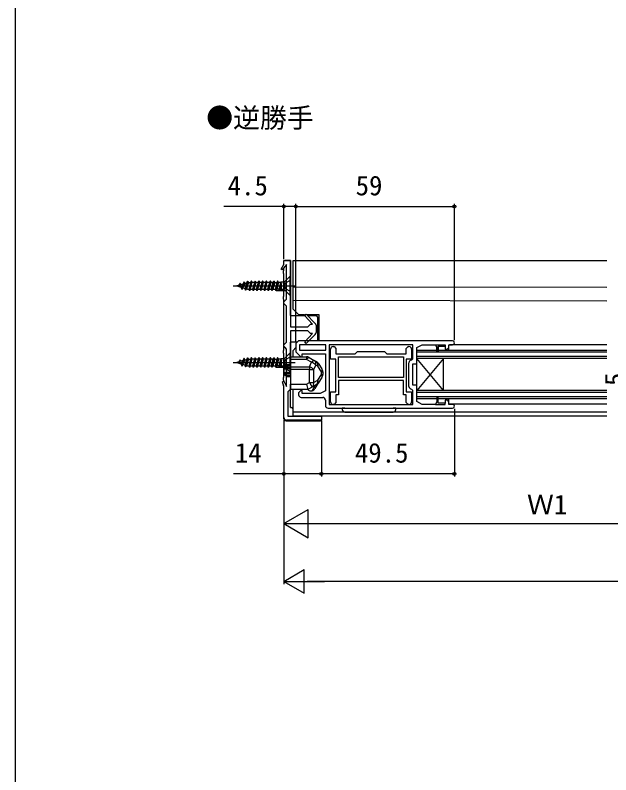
# Model space of a CAD drawing. Units: millimetres, scale not verified. Extents: x -438 to 438, y -652 to 648.
# Drawn here: x -437.5 to -215.8, y 11.5 to 294.3 of the extents above; entities that cross this region are included whole.
import ezdxf
from ezdxf.enums import TextEntityAlignment as Align

# ---------------------------------------------------------------- set-up
doc = ezdxf.new("R2010")
doc.units = ezdxf.units.MM
doc.header["$LTSCALE"] = 4
for name, color, linetype in [('0-1_USER1', 3, 'Continuous'), ('0-2_YKK_11', 7, 'Continuous'), ('0-3_YKK_12', 2, 'Continuous'), ('0-4_YKK_13', 4, 'Continuous'), ('0-6_YKK_D', 6, 'Continuous'), ('0-7_YKK_ZWAK', 7, 'Continuous')]:
    doc.layers.add(name, color=color, linetype=linetype)
doc.styles.add('ＭＳ ゴシック', font='')
doc.styles.get('ＭＳ ゴシック').set_extended_font_data('MS Gothic')

msp = doc.modelspace()

# ---------------------------------------------------------------- linework, layer by layer
at = {"layer": '0-2_YKK_11'}
for p, q in [((-325.5, 178.841), (-325.5, 176.159)), ((-290.9, 156.101), (-290.9, 164.901)), ((-331, 152.001), (-323, 152.001)), ((-322, 151.001), (-322, 149.001)), ((-321, 148.001), (-274.7, 148.001))]:
    msp.add_line(p, q, dxfattribs=at)
for points in [[(-337.5, 144.5), (-337.5, 156), (-337.998, 157.809), (-337.541, 157.989), (-336.5, 156), (-336.5, 170), (-337, 170.5), (-337.5, 171), (-337.5, 171.5), (-337, 172), (-336.5, 172.5), (-336.5, 186), (-337, 186.5), (-337.5, 187), (-337.5, 187.5), (-337, 188), (-336.5, 188.5), (-336.5, 201.5), (-338.064, 199.482), (-338.477, 199.756), (-337.5, 201.5), (-337.5, 203), (-335, 203)], [(-335, 203), (-335, 178.25), (-328.5, 178.25), (-328, 178.75), (-327.5, 179.25), (-326.782, 179.25), (-329.696, 182.381), (-329.118, 182.934), (-325.787, 179.542)], [(-325.787, 175.458), (-329.118, 172.066), (-329.696, 172.619), (-326.782, 175.75), (-327.5, 175.75), (-328, 176.25), (-328.5, 176.75), (-335, 176.75), (-335, 155), (-335.5, 154.5), (-336, 154), (-336, 145), (-323.5, 145), (-323.5, 143.5), (-336.5, 143.5)], [(-274.7, 173.001), (-332, 173.001), (-333, 172.001), (-333, 168.901), (-331.2, 167.101), (-330.6, 167.101), (-330.6, 168.201), (-322, 168.201), (-322, 154.401), (-324, 153.401), (-330.6, 153.401), (-330.6, 154.501), (-331.2, 154.501), (-332, 153.701), (-332, 153.001)], [(-289.4, 171.601), (-320.6, 171.601), (-320.6, 149.401), (-289.4, 149.401), (-289.4, 154.601), (-289.9, 155.101)], [(-320.1, 150.395), (-320.1, 154.095), (-318.1, 154.095), (-318.1, 166.195), (-320.1, 166.195), (-320.1, 169.895)], [(-319.1, 170.895), (-318.8, 170.895), (-318.1, 170.195), (-318.1, 168.195), (-310.9, 168.195), (-310, 169.095), (-300, 169.095), (-299.1, 168.195), (-291.9, 168.195), (-291.9, 170.195), (-291.2, 170.895), (-290.9, 170.895)], [(-289.9, 169.895), (-289.9, 166.195), (-291.9, 166.195), (-291.9, 154.095), (-289.9, 154.095), (-289.9, 150.395)], [(-289.9, 165.901), (-289.4, 166.401), (-289.4, 171.601)], [(-277, 151.001), (-277.4, 151.001), (-277.4, 149.901), (-280, 149.901), (-280, 152.001), (-280.5, 152.001), (-280.5, 150.401), (-281, 149.401), (-286, 149.401), (-288, 150.401), (-288, 156.501), (-289.5, 156.501), (-289.5, 164.501), (-288, 164.501), (-288, 170.601), (-286, 171.601), (-281, 171.601), (-280.5, 170.601), (-280.5, 169.001), (-280, 169.001), (-280, 171.101), (-277.4, 171.101), (-277.4, 170.001), (-277, 170.001)], [(-276, 171.001), (-276, 171.601), (-274.7, 171.601)], [(-292.9, 158.295), (-317.1, 158.295), (-317.1, 152.895), (-318.1, 152.895), (-318.1, 150.095), (-318.8, 149.395), (-319.1, 149.395)], [(-290.9, 149.395), (-291.2, 149.395), (-291.9, 150.095), (-291.9, 152.895), (-292.9, 152.895), (-292.9, 158.295)], [(-274.7, 149.401), (-276, 149.401), (-276, 150.001)]]:
    msp.add_lwpolyline(points, dxfattribs=at)
for points in [[(-321.8, 171.601), (-331.6, 171.601), (-331.6, 169.601), (-321.8, 169.601)], [(-281, 171.601), (-277.4, 171.601), (-277.4, 171.101), (-280, 171.101), (-280, 169.001), (-280.5, 169.001), (-280.5, 170.601)], [(-317.1, 167.095), (-292.9, 167.095), (-292.9, 159.395), (-317.1, 159.395)], [(-281, 149.401), (-277.4, 149.401), (-277.4, 149.901), (-280, 149.901), (-280, 152.001), (-280.5, 152.001), (-280.5, 150.401)]]:
    msp.add_lwpolyline(points, close=True, dxfattribs=at)
for centre, radius, start, end in [((-326.5, 178.841), 1, 359.99997, 44.48424), ((-326.5, 176.159), 1, 315.51576, 0.00003), ((-274.7, 172.301), 0.7, 269.99999, 90.00001), ((-319.1, 169.895), 1, 90.00001, 179.99999), ((-290.9, 169.895), 1, 0.00001, 89.99999), ((-277, 171.001), 1, 270.00001, 359.99999), ((-289.9, 164.901), 1, 90.00001, 179.99999), ((-289.9, 156.101), 1, 180.00001, 269.99999), ((-331, 153.001), 1, 180.00001, 269.99999), ((-323, 151.001), 1, 0.00001, 89.99999), ((-319.1, 150.395), 1, 180.00001, 269.99999), ((-290.9, 150.395), 1, 270.00001, 359.99999), ((-277, 150.001), 1, 0.00001, 89.99999), ((-321, 149.001), 1, 180.00001, 269.99999), ((-274.7, 148.701), 0.7, 269.99999, 90.00001), ((-336.5, 144.5), 1, 180.00001, 269.99999)]:
    msp.add_arc(centre, radius, start, end, dxfattribs=at)
at = {"layer": '0-3_YKK_12'}
for p, q in [((-334, 203), (-217.25, 203)), ((-334, 184.8), (-334, 203)), ((-334, 193.158), (-217.25, 192.979)), ((-334, 188.172), (-217.25, 187.995)), ((-332, 182.8), (-334, 184.8)), ((-332, 182.8), (-329.771, 182.8)), ((-333, 170.5), (-334, 169.5)), ((-276, 169.501), (-276, 171.101)), ((-217.25, 171.501), (-275.8, 171.501)), ((-334, 167.1), (-334, 169.5)), ((-217.25, 169.501), (-288, 169.501)), ((-288, 151.501), (-288, 169.501)), ((-217.25, 168.801), (-288, 168.801)), ((-217.25, 167.201), (-288, 167.201)), ((-217.25, 166.501), (-288, 166.501)), ((-278, 154.501), (-288, 166.501)), ((-278, 166.501), (-288, 154.501)), ((-278, 154.501), (-278, 166.501)), ((-334, 145), (-334, 154.9)), ((-217.25, 154.501), (-288, 154.501)), ((-217.25, 153.801), (-288, 153.801)), ((-217.25, 152.201), (-288, 152.201)), ((-217.25, 151.501), (-288, 151.501)), ((-276, 150.014), (-276.001, 151.501)), ((-217.25, 149.501), (-275.8, 149.501)), ((-217.25, 146.5), (-334, 146.5)), ((-217.25, 145), (-324.076, 145))]:
    msp.add_line(p, q, dxfattribs=at)
msp.add_lwpolyline([(-328.987, 182.8), (-324.5, 182.8), (-324.5, 173.001)], dxfattribs=at)
at = {"layer": '0-4_YKK_13'}
for p, q in [((-337.6, 202.5), (-337.6, 201.322)), ((-335, 203), (-337.1, 203)), ((-335, 182.5), (-335, 203)), ((-337.6, 200.081), (-337.6, 199.1)), ((-337.6, 198.1), (-337.6, 199.1)), ((-337.6, 198.1), (-337.6, 189.6)), ((-351, 195.25), (-351.7, 191.869)), ((-351.6, 191.869), (-350.9, 195.25)), ((-337.116, 195.134), (-335.25, 197)), ((-356.347, 193.5), (-333.212, 193.5)), ((-352.785, 194.177), (-353.485, 193.037)), ((-352.4, 194.917), (-353.1, 192.297)), ((-352.3, 194.917), (-353, 192.297)), ((-352.035, 194.407), (-352.735, 192.807)), ((-350.635, 194.74), (-351.335, 192.379)), ((-339.435, 194.74), (-340.135, 192.26)), ((-338.665, 194.74), (-339.365, 192.26)), ((-338.582, 194.9), (-339.119, 191.786)), ((-338.35, 193.622), (-338.735, 192.26)), ((-337.35, 192.1), (-337.35, 194.9)), ((-350.825, 192.26), (-350.565, 192.26)), ((-350.2, 191.75), (-350.3, 191.75)), ((-349.935, 192.26), (-349.165, 192.26)), ((-348.8, 191.75), (-348.9, 191.75)), ((-348.535, 192.26), (-347.765, 192.26)), ((-347.4, 191.75), (-347.5, 191.75)), ((-347.135, 192.26), (-346.365, 192.26)), ((-346, 191.75), (-346.1, 191.75)), ((-345.735, 192.26), (-344.965, 192.26)), ((-344.6, 191.75), (-344.7, 191.75)), ((-344.335, 192.26), (-343.565, 192.26)), ((-343.2, 191.75), (-343.3, 191.75)), ((-342.935, 192.26), (-342.165, 192.26)), ((-341.8, 191.75), (-341.9, 191.75)), ((-341.535, 192.26), (-340.765, 192.26)), ((-340.4, 191.75), (-340.5, 191.75)), ((-340.294, 191.75), (-337.165, 191.75)), ((-337.6, 188.6), (-337.6, 189.6)), ((-335.25, 190), (-337.116, 191.866)), ((-337.6, 188.6), (-337.6, 169.4)), ((-335, 182.5), (-329.771, 182.5)), ((-328.692, 182.5), (-325.5, 182.5)), ((-325, 182), (-325, 179.293)), ((-325, 179.293), (-325, 175.707)), ((-325, 175.707), (-325, 173.001)), ((-335, 167.101), (-335, 172.5)), ((-332.501, 172.5), (-335, 172.5)), ((-337.6, 168.4), (-337.6, 169.4)), ((-337.6, 168.4), (-337.6, 159.4)), ((-337.116, 166.634), (-335.25, 168.5)), ((-335, 167.101), (-329.031, 167.101)), ((-335, 166.124), (-335, 167.101)), ((-329.031, 167.101), (-329.031, 166.124)), ((-356.347, 165), (-333.212, 165)), ((-352.785, 165.677), (-353.485, 164.537)), ((-352.4, 166.417), (-353.1, 163.797)), ((-352.3, 166.417), (-353, 163.797)), ((-352.035, 165.907), (-352.735, 164.307)), ((-351, 166.75), (-351.7, 163.369)), ((-351.6, 163.369), (-350.9, 166.75)), ((-350.635, 166.24), (-351.335, 163.879)), ((-339.435, 166.24), (-340.135, 163.76)), ((-338.665, 166.24), (-339.365, 163.76)), ((-338.582, 166.4), (-339.119, 163.286)), ((-338.35, 165.122), (-338.735, 163.76)), ((-337.35, 163.6), (-337.35, 166.4)), ((-335, 164.051), (-336.284, 164.051)), ((-336.284, 164.051), (-336.284, 163.838)), ((-329.031, 166.124), (-335, 166.124)), ((-327.161, 165.055), (-329.031, 166.124)), ((-325.599, 164.032), (-326.4, 162.351)), ((-324.84, 163.599), (-325.599, 164.032)), ((-324.738, 164.708), (-323.336, 162.605)), ((-350.825, 163.76), (-350.565, 163.76)), ((-350.2, 163.25), (-350.3, 163.25)), ((-349.935, 163.76), (-349.165, 163.76)), ((-348.8, 163.25), (-348.9, 163.25)), ((-348.535, 163.76), (-347.765, 163.76)), ((-347.4, 163.25), (-347.5, 163.25)), ((-347.135, 163.76), (-346.365, 163.76)), ((-346, 163.25), (-346.1, 163.25)), ((-345.735, 163.76), (-344.965, 163.76)), ((-344.6, 163.25), (-344.7, 163.25)), ((-344.335, 163.76), (-343.565, 163.76)), ((-343.2, 163.25), (-343.3, 163.25)), ((-342.935, 163.76), (-342.165, 163.76)), ((-341.8, 163.25), (-341.9, 163.25)), ((-341.535, 163.76), (-340.765, 163.76)), ((-340.4, 163.25), (-340.5, 163.25)), ((-340.294, 163.25), (-337.165, 163.25)), ((-336.434, 163.901), (-337.3, 163.401)), ((-336.434, 163.755), (-337.3, 163.2)), ((-337.3, 163.2), (-337.3, 163.401)), ((-337.3, 163.151), (-337.3, 163.2)), ((-337.3, 162.651), (-337.3, 163.151)), ((-337.3, 163.151), (-335, 163.151)), ((-335.25, 161.5), (-337.116, 163.366)), ((-336.434, 163.901), (-336.434, 163.755)), ((-335, 163.755), (-336.434, 163.755)), ((-336.434, 162.651), (-336.434, 161.151)), ((-335, 162.651), (-336.434, 162.651)), ((-336.284, 163.838), (-335, 163.838)), ((-335, 162.351), (-335, 156.901)), ((-327.961, 162.351), (-335, 162.351)), ((-327.961, 163.374), (-327.961, 162.351)), ((-323.438, 161.496), (-324.84, 163.599)), ((-323.438, 160.507), (-323.438, 161.496)), ((-323.438, 161.496), (-323, 161.496)), ((-323, 161.496), (-323, 160.507)), ((-337.6, 158.4), (-337.6, 159.4)), ((-337.6, 158.4), (-337.6, 158.05)), ((-336.434, 161.151), (-337.3, 161.151)), ((-337.3, 160.651), (-337.3, 161.151)), ((-337.3, 160.602), (-337.3, 160.651)), ((-335, 160.651), (-337.3, 160.651)), ((-337.3, 160.602), (-336.434, 160.047)), ((-337.3, 160.401), (-337.3, 160.602)), ((-337.3, 160.401), (-336.434, 159.901)), ((-335, 161.151), (-336.434, 161.151)), ((-335, 160.047), (-336.434, 160.047)), ((-336.434, 160.047), (-336.434, 159.901)), ((-336.284, 159.965), (-335, 159.965)), ((-336.284, 159.965), (-336.284, 159.751)), ((-336.284, 159.751), (-335, 159.751)), ((-326.4, 157.513), (-324.84, 158.403)), ((-324.84, 158.403), (-323.438, 160.507)), ((-323.336, 159.397), (-324.738, 157.294)), ((-323.438, 160.507), (-323, 160.507)), ((-337.6, 156.363), (-337.6, 144.298)), ((-335, 156.901), (-329.031, 156.901)), ((-329.031, 156.901), (-327.961, 157.513)), ((-326.969, 155.776), (-328.5, 154.901)), ((-327.961, 157.513), (-326.4, 157.513)), ((-327.961, 157.513), (-326.969, 155.776)), ((-326.987, 154.46), (-325.861, 156.409)), ((-325.41, 156.667), (-326.969, 155.776)), ((-324.885, 157.101), (-325.892, 155.355)), ((-335, 148.2), (-335, 154.901)), ((-327.499, 154.401), (-327.199, 154.401)), ((-335, 148.2), (-334.6, 148.2)), ((-334.1, 147.7), (-334.1, 145.2)), ((-315.75, 148.001), (-315.721, 147.449)), ((-314.752, 148.001), (-315.75, 148.001)), ((-314.752, 148.001), (-296.749, 148.001)), ((-334.1, 145.2), (-334.1, 145)), ((-323.801, 145), (-334.1, 145)), ((-323.3, 143.799), (-323.3, 144.5)), ((-314.723, 146.501), (-296.778, 146.501)), ((-336.602, 143.3), (-323.799, 143.3))]:
    msp.add_line(p, q, dxfattribs=at)
for points in [[(-351.296, 194.632), (-352.035, 194.407), (-352.3, 194.917), (-352.4, 194.917), (-352.785, 194.177), (-355, 193.5), (-353.485, 193.037), (-353.1, 192.297), (-353, 192.297), (-352.735, 192.807), (-351.884, 192.547), (-351.265, 194.74), (-351, 195.25), (-350.9, 195.25), (-350.635, 194.74), (-349.865, 194.74)], [(-348.465, 194.74), (-349.235, 194.74), (-349.5, 195.25), (-349.6, 195.25), (-349.865, 194.74), (-350.565, 192.26), (-350.3, 191.75), (-349.6, 195.25)], [(-349.5, 195.25), (-350.2, 191.75), (-349.935, 192.26), (-349.235, 194.74)], [(-347.065, 194.74), (-347.835, 194.74), (-348.1, 195.25), (-348.2, 195.25), (-348.465, 194.74), (-349.165, 192.26), (-348.9, 191.75), (-348.2, 195.25)], [(-348.1, 195.25), (-348.8, 191.75), (-348.535, 192.26), (-347.835, 194.74)], [(-345.665, 194.74), (-346.435, 194.74), (-346.7, 195.25), (-346.8, 195.25), (-347.065, 194.74), (-347.765, 192.26), (-347.5, 191.75), (-346.8, 195.25)], [(-346.7, 195.25), (-347.4, 191.75), (-347.135, 192.26), (-346.435, 194.74)], [(-344.265, 194.74), (-345.035, 194.74), (-345.3, 195.25), (-345.4, 195.25), (-345.665, 194.74), (-346.365, 192.26), (-346.1, 191.75), (-345.4, 195.25)], [(-345.3, 195.25), (-346, 191.75), (-345.735, 192.26), (-345.035, 194.74)], [(-342.865, 194.74), (-343.635, 194.74), (-343.9, 195.25), (-344, 195.25), (-344.265, 194.74), (-344.965, 192.26), (-344.7, 191.75), (-344, 195.25)], [(-343.9, 195.25), (-344.6, 191.75), (-344.335, 192.26), (-343.635, 194.74)], [(-341.465, 194.74), (-342.235, 194.74), (-342.5, 195.25), (-342.6, 195.25), (-342.865, 194.74), (-343.565, 192.26), (-343.3, 191.75), (-342.6, 195.25)], [(-342.5, 195.25), (-343.2, 191.75), (-342.935, 192.26), (-342.235, 194.74)], [(-340.835, 194.74), (-341.535, 192.26), (-341.8, 191.75), (-341.1, 195.25), (-341.2, 195.25), (-341.9, 191.75), (-342.165, 192.26), (-341.465, 194.74), (-341.2, 195.25)], [(-341.1, 195.25), (-340.835, 194.74), (-340.065, 194.74)], [(-337.681, 194.9), (-338.582, 194.9), (-338.665, 194.74), (-339.435, 194.74), (-339.7, 195.25), (-339.8, 195.25), (-340.065, 194.74), (-340.765, 192.26), (-340.5, 191.75), (-339.8, 195.25)], [(-338.946, 191.855), (-339.119, 191.786), (-339.365, 192.26), (-340.135, 192.26), (-340.4, 191.75), (-339.7, 195.25)], [(-335, 191.4), (-336.915, 192.355), (-337.201, 193.5), (-336.915, 194.645), (-335, 195.6)], [(-353.435, 193.979), (-353.7, 194.489), (-353.8, 194.489), (-354.185, 193.749)], [(-351.058, 192.295), (-351.335, 192.379), (-351.6, 191.869), (-351.7, 191.869), (-351.884, 192.547)], [(-337.681, 192.1), (-338.258, 192.1), (-338.35, 192.26), (-338.35, 194.44), (-338.946, 191.855), (-338.735, 192.26), (-338.35, 192.26)], [(-335, 162.9), (-336.915, 163.855), (-337.201, 165), (-336.915, 166.145), (-335, 167.1)], [(-328.039, 166.838), (-328.116, 166.86), (-328.212, 166.848), (-328.323, 166.803), (-328.447, 166.725), (-328.583, 166.616), (-328.728, 166.477), (-328.878, 166.312), (-329.031, 166.124)], [(-328.039, 166.838), (-326.168, 165.769), (-325.41, 165.335)], [(-351.296, 166.132), (-352.035, 165.907), (-352.3, 166.417), (-352.4, 166.417), (-352.785, 165.677), (-355, 165), (-353.485, 164.537), (-353.1, 163.797), (-353, 163.797), (-352.735, 164.307), (-351.884, 164.047), (-351.265, 166.24), (-351, 166.75), (-350.9, 166.75), (-350.635, 166.24), (-349.865, 166.24)], [(-353.435, 165.479), (-353.7, 165.989), (-353.8, 165.989), (-354.185, 165.249)], [(-351.058, 163.795), (-351.335, 163.879), (-351.6, 163.369), (-351.7, 163.369), (-351.884, 164.047)], [(-348.465, 166.24), (-349.235, 166.24), (-349.5, 166.75), (-349.6, 166.75), (-349.865, 166.24), (-350.565, 163.76), (-350.3, 163.25), (-349.6, 166.75)], [(-349.5, 166.75), (-350.2, 163.25), (-349.935, 163.76), (-349.235, 166.24)], [(-347.065, 166.24), (-347.835, 166.24), (-348.1, 166.75), (-348.2, 166.75), (-348.465, 166.24), (-349.165, 163.76), (-348.9, 163.25), (-348.2, 166.75)], [(-348.1, 166.75), (-348.8, 163.25), (-348.535, 163.76), (-347.835, 166.24)], [(-345.665, 166.24), (-346.435, 166.24), (-346.7, 166.75), (-346.8, 166.75), (-347.065, 166.24), (-347.765, 163.76), (-347.5, 163.25), (-346.8, 166.75)], [(-346.7, 166.75), (-347.4, 163.25), (-347.135, 163.76), (-346.435, 166.24)], [(-344.265, 166.24), (-345.035, 166.24), (-345.3, 166.75), (-345.4, 166.75), (-345.665, 166.24), (-346.365, 163.76), (-346.1, 163.25), (-345.4, 166.75)], [(-345.3, 166.75), (-346, 163.25), (-345.735, 163.76), (-345.035, 166.24)], [(-342.865, 166.24), (-343.635, 166.24), (-343.9, 166.75), (-344, 166.75), (-344.265, 166.24), (-344.965, 163.76), (-344.7, 163.25), (-344, 166.75)], [(-343.9, 166.75), (-344.6, 163.25), (-344.335, 163.76), (-343.635, 166.24)], [(-341.465, 166.24), (-342.235, 166.24), (-342.5, 166.75), (-342.6, 166.75), (-342.865, 166.24), (-343.565, 163.76), (-343.3, 163.25), (-342.6, 166.75)], [(-342.5, 166.75), (-343.2, 163.25), (-342.935, 163.76), (-342.235, 166.24)], [(-340.835, 166.24), (-341.535, 163.76), (-341.8, 163.25), (-341.1, 166.75), (-341.2, 166.75), (-341.9, 163.25), (-342.165, 163.76), (-341.465, 166.24), (-341.2, 166.75)], [(-341.1, 166.75), (-340.835, 166.24), (-340.065, 166.24)], [(-337.681, 166.4), (-338.582, 166.4), (-338.665, 166.24), (-339.435, 166.24), (-339.7, 166.75), (-339.8, 166.75), (-340.065, 166.24), (-340.765, 163.76), (-340.5, 163.25), (-339.8, 166.75)], [(-338.946, 163.355), (-339.119, 163.286), (-339.365, 163.76), (-340.135, 163.76), (-340.4, 163.25), (-339.7, 166.75)], [(-337.681, 163.6), (-338.258, 163.6), (-338.35, 163.76), (-338.35, 165.94), (-338.946, 163.355), (-338.735, 163.76), (-338.35, 163.76)], [(-335, 162.351), (-335, 163.374), (-335, 166.124)], [(-335, 163.374), (-327.961, 163.374), (-327.161, 165.055)], [(-326.168, 165.769), (-326.246, 165.791), (-326.341, 165.779), (-326.452, 165.734), (-326.577, 165.656), (-326.713, 165.547), (-326.857, 165.408), (-327.007, 165.243), (-327.161, 165.055)], [(-337.3, 161.151), (-337.3, 162.651), (-336.434, 162.651)], [(-336.284, 163.838), (-336.312, 163.839), (-336.336, 163.842), (-336.368, 163.85), (-336.402, 163.864), (-336.432, 163.892), (-336.434, 163.901)], [(-327.961, 157.513), (-327.961, 162.351), (-326.4, 162.351), (-326.4, 157.513)], [(-336.434, 159.901), (-336.422, 159.924), (-336.406, 159.936), (-336.364, 159.954), (-336.338, 159.96), (-336.306, 159.964), (-336.284, 159.965)], [(-329.031, 156.901), (-328.5, 154.901), (-335, 154.901), (-335, 156.901)], [(-295.779, 147.449), (-295.75, 148.001), (-296.749, 148.001)]]:
    msp.add_lwpolyline(points, dxfattribs=at)
for points in [[(-335.25, 190), (-335, 190), (-335, 197), (-335.25, 197)], [(-335.25, 161.5), (-335, 161.5), (-335, 168.5), (-335.25, 168.5)]]:
    msp.add_lwpolyline(points, close=True, dxfattribs=at)
for centre, radius, start, end in [((-337.1, 202.5), 0.5, 90, 180), ((-337.681, 195.7), 0.8, 270.00002, 315.00001), ((-350.825, 193.06), 0.8, 253.00002, 270.00002), ((-337.681, 191.3), 0.8, 45.00001, 90), ((-325.5, 182), 0.5, 0, 90), ((-329.031, 165.101), 2, 60.25512, 90), ((-337.681, 167.2), 0.8, 270.00002, 315.00001), ((-336.284, 163.901), 0.15, 90, 180), ((-328.307, 161.602), 3.638, 41.90744, 71.64145), ((-327.068, 164.512), 1.546, 341.91504, 54.39753), ((-326.31, 164.079), 1.546, 341.91504, 54.39753), ((-326.402, 163.599), 2, 33.69007, 60.25512), ((-325.686, 164.236), 1.059, 322.99219, 26.46445), ((-350.825, 164.56), 0.8, 253.00002, 270.00002), ((-337.681, 162.8), 0.8, 45.00001, 90), ((-329.107, 159.921), 3.638, 41.90744, 71.64145), ((-324.284, 162.133), 1.059, 322.99219, 26.46445), ((-325, 161.496), 2, 0, 33.69007), ((-336.284, 159.901), 0.15, 180, 270), ((-326.31, 157.924), 1.546, 305.60247, 18.08496), ((-325.686, 157.766), 1.059, 333.53555, 37.00781), ((-324.284, 159.869), 1.059, 333.53555, 37.00781), ((-325, 160.507), 2, 326.30993, 0), ((-327.869, 157.033), 1.546, 305.60247, 18.08496), ((-326.402, 158.403), 2, 299.74488, 326.30993), ((-327.139, 156.369), 2, 227.16611, 259.63751), ((-327.624, 156.355), 2, 282.28715, 288.59038), ((-327.624, 156.355), 2, 288.59038, 330), ((-334.6, 147.7), 0.5, 0, 90), ((-314.723, 147.501), 1, 183, 270), ((-296.778, 147.501), 1, 270, 357)]:
    msp.add_arc(centre, radius, start, end, dxfattribs=at)
for centre, major_axis, ratio, start_param, end_param in [((-336.598, 144.302), (-0.71, -0.71), 0.99628, 5.4996506, 7.06672), ((-323.801, 144.5), (0.501, 0), 0.998135, 6.2831853, 7.8539816), ((-323.801, 143.801), (-0.355, 0.355), 0.99628, 2.358058, 3.9251274)]:
    msp.add_ellipse(centre, major_axis=major_axis, ratio=ratio, start_param=start_param, end_param=end_param, dxfattribs=at)
at = {"layer": '0-6_YKK_D'}
for p, q in [((-337.5, 203.5), (-337.5, 224)), ((-333, 172.794), (-333, 224)), ((-333, 172.794), (-333, 224)), ((-274, 173.301), (-274, 224)), ((-333, 223), (-274, 223)), ((-274, 147.701), (-274, 122.5)), ((-337.5, 143.5), (-337.5, 122.5)), ((-337.5, 143.5), (-337.5, 82.5)), ((-337.5, 143.5), (-337.5, 104)), ((-323.5, 143.25), (-323.5, 122.5)), ((-323.5, 143.25), (-323.5, 122.5)), ((-274, 123.5), (-323.5, 123.5)), ((-337.5, 105), (-328.407, 110.25)), ((-328.407, 99.75), (-328.407, 110.25)), ((-337.5, 105), (-328.407, 99.75)), ((-337.5, 105), (-319.313, 105)), ((-327, 105), (-148, 105)), ((-337.5, 83.5), (-329.922, 87.875)), ((-329.922, 79.125), (-329.922, 87.875)), ((-337.5, 83.5), (-329.922, 79.125)), ((-337.5, 83.5), (-322.345, 83.5)), ((3.75, 83.5), (-328.75, 83.5))]:
    msp.add_line(p, q, dxfattribs=at)
for points in [[(-333, 223), (-337.5, 223), (-359.875, 223)], [(-323.5, 123.5), (-337.5, 123.5), (-356.182, 123.5)]]:
    msp.add_lwpolyline(points, dxfattribs=at)
for centre in [(-337.5, 223), (-333, 223), (-333, 223), (-274, 223), (-337.5, 123.5), (-323.5, 123.5), (-323.5, 123.5), (-274, 123.5)]:
    msp.add_circle(centre, 0.531, dxfattribs=at)
at = {"layer": '0-7_YKK_ZWAK'}
msp.add_line((-437.5, 623), (-437.5, -652), dxfattribs=at)

# ---------------------------------------------------------------- texts
at = {"layer": '0-1_USER1', "style": 'ＭＳ ゴシック'}
msp.add_text('●逆勝手', height=7.331, dxfattribs=at).set_placement((-366.364, 250.182), align=Align.BOTTOM_LEFT)
at = {"layer": '0-6_YKK_D', "style": 'ＭＳ ゴシック'}
for s, p in [('4.5', (-358.386, 225)), ('59', (-310.745, 225)), ('14', (-355.716, 125.5)), ('49.5', (-311.023, 125.5)), ('Ｗ1', (-246.96, 106.25))]:
    msp.add_text(s, height=7.331, dxfattribs=at).set_placement(p, align=Align.BOTTOM_LEFT)
msp.add_text('5', height=7.331, rotation=90, dxfattribs=at).set_placement((-208.507, 156.217), align=Align.BOTTOM_LEFT)

doc.saveas('drawing.dxf')
